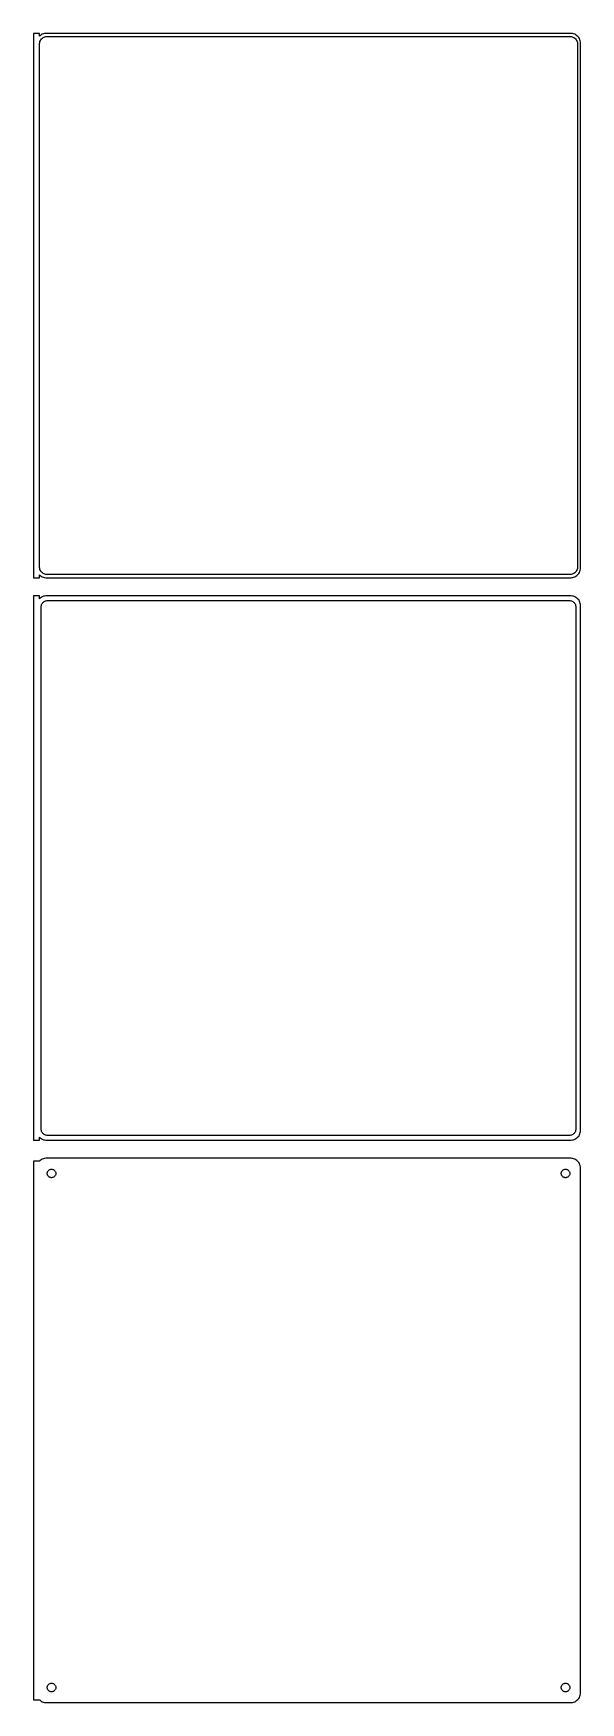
# Model space of a CAD drawing. Header units: metres. Extents: x -136 to 135, y 702 to 1530.
import ezdxf

# ---------------------------------------------------------------- set-up
doc = ezdxf.new("R2010")
doc.units = ezdxf.units.M

msp = doc.modelspace()

# ---------------------------------------------------------------- linework, layer by layer
for p, q in [((-133.5, 1529.99), (-136.5, 1529.99)), ((-136.5, 1529.99), (-136.5, 1260.01)), ((-133.5, 1528.56), (-133.5, 1529.99)), ((-133.187, 1528.85), (-133.5, 1528.56)), ((-133.5, 1524.5), (-133.468, 1525)), ((-133.5, 1265.5), (-133.5, 1524.5)), ((-133.468, 1525), (-133.374, 1525.49)), ((-133.374, 1525.49), (-133.219, 1525.97)), ((-133.219, 1525.97), (-133.005, 1526.43)), ((-132.679, 1529.22), (-133.187, 1528.85)), ((-133.005, 1526.43), (-132.736, 1526.85)), ((-132.736, 1526.85), (-132.416, 1527.24)), ((-132.129, 1529.52), (-132.679, 1529.22)), ((-132.416, 1527.24), (-132.05, 1527.58)), ((-131.545, 1529.76), (-132.129, 1529.52)), ((-132.05, 1527.58), (-131.643, 1527.88)), ((-131.643, 1527.88), (-131.203, 1528.12)), ((-130.937, 1529.91), (-131.545, 1529.76)), ((-131.203, 1528.12), (-130.736, 1528.3)), ((-130.314, 1529.99), (-130.937, 1529.91)), ((-130.736, 1528.3), (-130.25, 1528.43)), ((130.314, 1529.99), (-130.314, 1529.99)), ((-130.25, 1528.43), (-129.751, 1528.49)), ((-129.751, 1528.49), (129.751, 1528.49)), ((129.751, 1528.49), (130.25, 1528.43)), ((130.25, 1528.43), (130.736, 1528.3)), ((130.937, 1529.91), (130.314, 1529.99)), ((130.736, 1528.3), (131.203, 1528.12)), ((131.545, 1529.76), (130.937, 1529.91)), ((131.203, 1528.12), (131.643, 1527.88)), ((132.129, 1529.52), (131.545, 1529.76)), ((131.643, 1527.88), (132.05, 1527.58)), ((132.05, 1527.58), (132.416, 1527.24)), ((132.679, 1529.22), (132.129, 1529.52)), ((132.416, 1527.24), (132.736, 1526.85)), ((133.187, 1528.85), (132.679, 1529.22)), ((132.736, 1526.85), (133.005, 1526.43)), ((133.005, 1526.43), (133.219, 1525.97)), ((133.645, 1528.42), (133.187, 1528.85)), ((133.219, 1525.97), (133.374, 1525.49)), ((133.374, 1525.49), (133.468, 1525)), ((133.468, 1525), (133.5, 1524.5)), ((133.5, 1524.5), (133.5, 1265.5)), ((134.045, 1527.94), (133.645, 1528.42)), ((134.382, 1527.41), (134.045, 1527.94)), ((134.649, 1526.84), (134.382, 1527.41)), ((134.843, 1526.24), (134.649, 1526.84)), ((134.961, 1525.63), (134.843, 1526.24)), ((135, 1525), (134.961, 1525.63)), ((135, 1265), (135, 1525)), ((-136.5, 1260.01), (-133.5, 1260.01)), ((-133.468, 1265), (-133.5, 1265.5)), ((-133.5, 1261.44), (-133.187, 1261.15)), ((-133.5, 1260.01), (-133.5, 1261.44)), ((-133.374, 1264.51), (-133.468, 1265)), ((-133.219, 1264.03), (-133.374, 1264.51)), ((-133.005, 1263.57), (-133.219, 1264.03)), ((-133.187, 1261.15), (-132.679, 1260.78)), ((-132.736, 1263.15), (-133.005, 1263.57)), ((-132.416, 1262.76), (-132.736, 1263.15)), ((-132.679, 1260.78), (-132.129, 1260.48)), ((-132.05, 1262.42), (-132.416, 1262.76)), ((-132.129, 1260.48), (-131.545, 1260.24)), ((-131.643, 1262.12), (-132.05, 1262.42)), ((-131.203, 1261.88), (-131.643, 1262.12)), ((-131.545, 1260.24), (-130.937, 1260.09)), ((-130.736, 1261.7), (-131.203, 1261.88)), ((-130.937, 1260.09), (-130.314, 1260.01)), ((-130.25, 1261.57), (-130.736, 1261.7)), ((-130.314, 1260.01), (130.314, 1260.01)), ((-129.751, 1261.51), (-130.25, 1261.57)), ((129.751, 1261.51), (-129.751, 1261.51)), ((130.25, 1261.57), (129.751, 1261.51)), ((130.736, 1261.7), (130.25, 1261.57)), ((130.314, 1260.01), (130.937, 1260.09)), ((131.203, 1261.88), (130.736, 1261.7)), ((130.937, 1260.09), (131.545, 1260.24)), ((131.643, 1262.12), (131.203, 1261.88)), ((131.545, 1260.24), (132.129, 1260.48)), ((132.05, 1262.42), (131.643, 1262.12)), ((132.416, 1262.76), (132.05, 1262.42)), ((132.129, 1260.48), (132.679, 1260.78)), ((132.736, 1263.15), (132.416, 1262.76)), ((132.679, 1260.78), (133.187, 1261.15)), ((133.005, 1263.57), (132.736, 1263.15)), ((133.219, 1264.03), (133.005, 1263.57)), ((133.187, 1261.15), (133.645, 1261.58)), ((133.374, 1264.51), (133.219, 1264.03)), ((133.468, 1265), (133.374, 1264.51)), ((133.5, 1265.5), (133.468, 1265)), ((133.645, 1261.58), (134.045, 1262.06)), ((134.045, 1262.06), (134.382, 1262.59)), ((134.382, 1262.59), (134.649, 1263.16)), ((134.649, 1263.16), (134.843, 1263.76)), ((134.843, 1263.76), (134.961, 1264.37)), ((134.961, 1264.37), (135, 1265)), ((-133.5, 1250.98), (-136.5, 1250.98)), ((-136.5, 1250.98), (-136.5, 981.021)), ((-133.5, 1249.56), (-133.5, 1250.98)), ((-132.129, 1250.52), (-132.679, 1250.22)), ((-131.545, 1250.76), (-132.129, 1250.52)), ((-130.937, 1250.91), (-131.545, 1250.76)), ((-130.314, 1250.99), (-130.937, 1250.91)), ((130.314, 1250.99), (-130.314, 1250.99)), ((130.937, 1250.91), (130.314, 1250.99)), ((131.545, 1250.76), (130.937, 1250.91)), ((132.129, 1250.52), (131.545, 1250.76)), ((132.679, 1250.22), (132.129, 1250.52)), ((-133.187, 1249.85), (-133.5, 1249.56)), ((-132.679, 1250.22), (-133.187, 1249.85)), ((-132.613, 1245.5), (-132.588, 1245.89)), ((-132.613, 986.5), (-132.613, 1245.5)), ((-132.588, 1245.89), (-132.515, 1246.27)), ((-132.515, 1246.27), (-132.394, 1246.65)), ((-132.394, 1246.65), (-132.228, 1247)), ((-132.228, 1247), (-132.018, 1247.33)), ((-132.018, 1247.33), (-131.769, 1247.63)), ((-131.769, 1247.63), (-131.484, 1247.9)), ((-131.484, 1247.9), (-131.168, 1248.13)), ((-131.168, 1248.13), (-130.825, 1248.32)), ((-130.825, 1248.32), (-130.462, 1248.46)), ((-130.462, 1248.46), (-130.083, 1248.56)), ((-130.083, 1248.56), (-129.695, 1248.61)), ((-129.695, 1248.61), (129.695, 1248.61)), ((129.695, 1248.61), (130.083, 1248.56)), ((130.083, 1248.56), (130.462, 1248.46)), ((130.462, 1248.46), (130.825, 1248.32)), ((130.825, 1248.32), (131.168, 1248.13)), ((131.168, 1248.13), (131.484, 1247.9)), ((131.484, 1247.9), (131.769, 1247.63)), ((131.769, 1247.63), (132.018, 1247.33)), ((132.018, 1247.33), (132.228, 1247)), ((132.228, 1247), (132.394, 1246.65)), ((132.394, 1246.65), (132.515, 1246.27)), ((132.515, 1246.27), (132.588, 1245.89)), ((132.588, 1245.89), (132.613, 1245.5)), ((132.613, 1245.5), (132.613, 986.5)), ((133.187, 1249.85), (132.679, 1250.22)), ((133.645, 1249.42), (133.187, 1249.85)), ((134.045, 1248.94), (133.645, 1249.42)), ((134.382, 1248.41), (134.045, 1248.94)), ((134.649, 1247.84), (134.382, 1248.41)), ((134.843, 1247.24), (134.649, 1247.84)), ((134.961, 1246.63), (134.843, 1247.24)), ((135, 1246), (134.961, 1246.63)), ((135, 986), (135, 1246)), ((-132.588, 986.11), (-132.613, 986.5)), ((-132.515, 985.726), (-132.588, 986.11)), ((-132.394, 985.354), (-132.515, 985.726)), ((-132.228, 985), (-132.394, 985.354)), ((132.394, 985.354), (132.228, 985)), ((132.515, 985.726), (132.394, 985.354)), ((132.588, 986.11), (132.515, 985.726)), ((132.613, 986.5), (132.588, 986.11)), ((134.843, 984.757), (134.961, 985.373)), ((134.961, 985.373), (135, 986)), ((-136.5, 981.021), (-133.5, 981.021)), ((-133.5, 981.021), (-133.5, 982.441)), ((-133.5, 982.441), (-133.187, 982.147)), ((-133.187, 982.147), (-132.679, 981.778)), ((-132.679, 981.778), (-132.129, 981.476)), ((-132.018, 984.67), (-132.228, 985)), ((-132.129, 981.476), (-131.545, 981.245)), ((-131.769, 984.369), (-132.018, 984.67)), ((-131.484, 984.101), (-131.769, 984.369)), ((-131.545, 981.245), (-130.937, 981.089)), ((-131.168, 983.872), (-131.484, 984.101)), ((-130.825, 983.683), (-131.168, 983.872)), ((-130.937, 981.089), (-130.314, 981.01)), ((-130.462, 983.539), (-130.825, 983.683)), ((-130.083, 983.442), (-130.462, 983.539)), ((-130.314, 981.01), (130.314, 981.01)), ((-129.695, 983.393), (-130.083, 983.442)), ((129.695, 983.393), (-129.695, 983.393)), ((130.083, 983.442), (129.695, 983.393)), ((130.462, 983.539), (130.083, 983.442)), ((130.314, 981.01), (130.937, 981.089)), ((130.825, 983.683), (130.462, 983.539)), ((131.168, 983.872), (130.825, 983.683)), ((130.937, 981.089), (131.545, 981.245)), ((131.484, 984.101), (131.168, 983.872)), ((131.769, 984.369), (131.484, 984.101)), ((131.545, 981.245), (132.129, 981.476)), ((132.018, 984.67), (131.769, 984.369)), ((132.228, 985), (132.018, 984.67)), ((132.129, 981.476), (132.679, 981.778)), ((132.679, 981.778), (133.187, 982.147)), ((133.187, 982.147), (133.645, 982.577)), ((133.645, 982.577), (134.045, 983.061)), ((134.045, 983.061), (134.382, 983.591)), ((134.382, 983.591), (134.649, 984.159)), ((134.649, 984.159), (134.843, 984.757)), ((-133.5, 970.653), (-136.5, 970.653)), ((-136.5, 970.653), (-136.5, 703.347)), ((-133.187, 970.853), (-133.5, 970.559)), ((-133.5, 970.559), (-133.5, 970.653)), ((-132.679, 971.222), (-133.187, 970.853)), ((-132.129, 971.524), (-132.679, 971.222)), ((-131.545, 971.755), (-132.129, 971.524)), ((-130.937, 971.911), (-131.545, 971.755)), ((-130.314, 971.99), (-130.937, 971.911)), ((130.314, 971.99), (-130.314, 971.99)), ((130.937, 971.911), (130.314, 971.99)), ((131.545, 971.755), (130.937, 971.911)), ((132.129, 971.524), (131.545, 971.755)), ((132.679, 971.222), (132.129, 971.524)), ((133.187, 970.853), (132.679, 971.222)), ((133.645, 970.423), (133.187, 970.853)), ((134.045, 969.939), (133.645, 970.423)), ((134.382, 969.409), (134.045, 969.939)), ((134.649, 968.841), (134.382, 969.409)), ((134.843, 968.243), (134.649, 968.841)), ((-129.635, 964.5), (-129.618, 964.768)), ((-129.618, 964.232), (-129.635, 964.5)), ((-129.618, 964.768), (-129.568, 965.031)), ((-129.568, 963.969), (-129.618, 964.232)), ((-129.568, 965.031), (-129.485, 965.286)), ((-129.485, 963.714), (-129.568, 963.969)), ((-129.485, 965.286), (-129.371, 965.529)), ((-129.371, 963.471), (-129.485, 963.714)), ((-129.371, 965.529), (-129.227, 965.755)), ((-129.227, 963.245), (-129.371, 963.471)), ((-129.227, 965.755), (-129.057, 965.962)), ((-129.057, 963.038), (-129.227, 963.245)), ((-129.057, 965.962), (-128.861, 966.145)), ((-128.861, 962.855), (-129.057, 963.038)), ((-128.861, 966.145), (-128.644, 966.303)), ((-128.644, 962.697), (-128.861, 962.855)), ((-128.644, 966.303), (-128.409, 966.432)), ((-128.409, 962.568), (-128.644, 962.697)), ((-128.409, 966.432), (-128.16, 966.531)), ((-128.16, 962.469), (-128.409, 962.568)), ((-128.16, 966.531), (-127.9, 966.597)), ((-127.9, 962.403), (-128.16, 962.469)), ((-127.9, 966.597), (-127.634, 966.631)), ((-127.634, 962.369), (-127.9, 962.403)), ((-127.634, 966.631), (-127.366, 966.631)), ((-127.366, 962.369), (-127.634, 962.369)), ((-127.366, 966.631), (-127.1, 966.597)), ((-127.1, 962.403), (-127.366, 962.369)), ((-127.1, 966.597), (-126.84, 966.531)), ((-126.84, 962.469), (-127.1, 962.403)), ((-126.84, 966.531), (-126.591, 966.432)), ((-126.591, 962.568), (-126.84, 962.469)), ((-126.591, 966.432), (-126.356, 966.303)), ((-126.356, 962.697), (-126.591, 962.568)), ((-126.356, 966.303), (-126.139, 966.145)), ((-126.139, 962.855), (-126.356, 962.697)), ((-126.139, 966.145), (-125.943, 965.962)), ((-125.943, 963.038), (-126.139, 962.855)), ((-125.943, 965.962), (-125.773, 965.755)), ((-125.773, 963.245), (-125.943, 963.038)), ((-125.773, 965.755), (-125.629, 965.529)), ((-125.629, 963.471), (-125.773, 963.245)), ((-125.629, 965.529), (-125.515, 965.286)), ((-125.515, 963.714), (-125.629, 963.471)), ((-125.515, 965.286), (-125.432, 965.031)), ((-125.432, 963.969), (-125.515, 963.714)), ((-125.432, 965.031), (-125.382, 964.768)), ((-125.382, 964.232), (-125.432, 963.969)), ((-125.382, 964.768), (-125.365, 964.5)), ((-125.365, 964.5), (-125.382, 964.232)), ((125.365, 964.5), (125.382, 964.768)), ((125.382, 964.232), (125.365, 964.5)), ((125.382, 964.768), (125.432, 965.031)), ((125.432, 963.969), (125.382, 964.232)), ((125.432, 965.031), (125.515, 965.286)), ((125.515, 963.714), (125.432, 963.969)), ((125.515, 965.286), (125.629, 965.529)), ((125.629, 963.471), (125.515, 963.714)), ((125.629, 965.529), (125.773, 965.755)), ((125.773, 963.245), (125.629, 963.471)), ((125.773, 965.755), (125.943, 965.962)), ((125.943, 963.038), (125.773, 963.245)), ((125.943, 965.962), (126.139, 966.145)), ((126.139, 962.855), (125.943, 963.038)), ((126.139, 966.145), (126.356, 966.303)), ((126.356, 962.697), (126.139, 962.855)), ((126.356, 966.303), (126.591, 966.432)), ((126.591, 962.568), (126.356, 962.697)), ((126.591, 966.432), (126.84, 966.531)), ((126.84, 962.469), (126.591, 962.568)), ((126.84, 966.531), (127.1, 966.597)), ((127.1, 962.403), (126.84, 962.469)), ((127.1, 966.597), (127.366, 966.631)), ((127.366, 962.369), (127.1, 962.403)), ((127.366, 966.631), (127.634, 966.631)), ((127.634, 962.369), (127.366, 962.369)), ((127.634, 966.631), (127.9, 966.597)), ((127.9, 962.403), (127.634, 962.369)), ((127.9, 966.597), (128.16, 966.531)), ((128.16, 962.469), (127.9, 962.403)), ((128.16, 966.531), (128.409, 966.432)), ((128.409, 962.568), (128.16, 962.469)), ((128.409, 966.432), (128.644, 966.303)), ((128.644, 962.697), (128.409, 962.568)), ((128.644, 966.303), (128.861, 966.145)), ((128.861, 962.855), (128.644, 962.697)), ((128.861, 966.145), (129.057, 965.962)), ((129.057, 963.038), (128.861, 962.855)), ((129.057, 965.962), (129.227, 965.755)), ((129.227, 963.245), (129.057, 963.038)), ((129.227, 965.755), (129.371, 965.529)), ((129.371, 963.471), (129.227, 963.245)), ((129.371, 965.529), (129.485, 965.286)), ((129.485, 963.714), (129.371, 963.471)), ((129.485, 965.286), (129.568, 965.031)), ((129.568, 963.969), (129.485, 963.714)), ((129.568, 965.031), (129.618, 964.768)), ((129.618, 964.232), (129.568, 963.969)), ((129.618, 964.768), (129.635, 964.5)), ((129.635, 964.5), (129.618, 964.232)), ((134.961, 967.627), (134.843, 968.243)), ((135, 967), (134.961, 967.627)), ((135, 707), (135, 967)), ((-129.635, 709.5), (-129.618, 709.768)), ((-129.618, 709.232), (-129.635, 709.5)), ((-129.618, 709.768), (-129.568, 710.031)), ((-129.568, 708.969), (-129.618, 709.232)), ((-129.568, 710.031), (-129.485, 710.286)), ((-129.485, 708.714), (-129.568, 708.969)), ((-129.485, 710.286), (-129.371, 710.529)), ((-129.371, 708.471), (-129.485, 708.714)), ((-129.371, 710.529), (-129.227, 710.755)), ((-129.227, 708.245), (-129.371, 708.471)), ((-129.227, 710.755), (-129.057, 710.962)), ((-129.057, 708.038), (-129.227, 708.245)), ((-129.057, 710.962), (-128.861, 711.145)), ((-128.861, 707.855), (-129.057, 708.038)), ((-128.861, 711.145), (-128.644, 711.303)), ((-128.644, 707.697), (-128.861, 707.855)), ((-128.644, 711.303), (-128.409, 711.432)), ((-128.409, 707.568), (-128.644, 707.697)), ((-128.409, 711.432), (-128.16, 711.531)), ((-128.16, 707.469), (-128.409, 707.568)), ((-128.16, 711.531), (-127.9, 711.597)), ((-127.9, 707.403), (-128.16, 707.469)), ((-127.9, 711.597), (-127.634, 711.631)), ((-127.634, 707.369), (-127.9, 707.403)), ((-127.634, 711.631), (-127.366, 711.631)), ((-127.366, 707.369), (-127.634, 707.369)), ((-127.366, 711.631), (-127.1, 711.597)), ((-127.1, 707.403), (-127.366, 707.369)), ((-127.1, 711.597), (-126.84, 711.531)), ((-126.84, 707.469), (-127.1, 707.403)), ((-126.84, 711.531), (-126.591, 711.432)), ((-126.591, 707.568), (-126.84, 707.469)), ((-126.591, 711.432), (-126.356, 711.303)), ((-126.356, 707.697), (-126.591, 707.568)), ((-126.356, 711.303), (-126.139, 711.145)), ((-126.139, 707.855), (-126.356, 707.697)), ((-126.139, 711.145), (-125.943, 710.962)), ((-125.943, 708.038), (-126.139, 707.855)), ((-125.943, 710.962), (-125.773, 710.755)), ((-125.773, 708.245), (-125.943, 708.038)), ((-125.773, 710.755), (-125.629, 710.529)), ((-125.629, 708.471), (-125.773, 708.245)), ((-125.629, 710.529), (-125.515, 710.286)), ((-125.515, 708.714), (-125.629, 708.471)), ((-125.515, 710.286), (-125.432, 710.031)), ((-125.432, 708.969), (-125.515, 708.714)), ((-125.432, 710.031), (-125.382, 709.768)), ((-125.382, 709.232), (-125.432, 708.969)), ((-125.382, 709.768), (-125.365, 709.5)), ((-125.365, 709.5), (-125.382, 709.232)), ((125.365, 709.5), (125.382, 709.768)), ((125.382, 709.232), (125.365, 709.5)), ((125.382, 709.768), (125.432, 710.031)), ((125.432, 708.969), (125.382, 709.232)), ((125.432, 710.031), (125.515, 710.286)), ((125.515, 708.714), (125.432, 708.969)), ((125.515, 710.286), (125.629, 710.529)), ((125.629, 708.471), (125.515, 708.714)), ((125.629, 710.529), (125.773, 710.755)), ((125.773, 708.245), (125.629, 708.471)), ((125.773, 710.755), (125.943, 710.962)), ((125.943, 708.038), (125.773, 708.245)), ((125.943, 710.962), (126.139, 711.145)), ((126.139, 707.855), (125.943, 708.038)), ((126.139, 711.145), (126.356, 711.303)), ((126.356, 707.697), (126.139, 707.855)), ((126.356, 711.303), (126.591, 711.432)), ((126.591, 707.568), (126.356, 707.697)), ((126.591, 711.432), (126.84, 711.531)), ((126.84, 707.469), (126.591, 707.568)), ((126.84, 711.531), (127.1, 711.597)), ((127.1, 707.403), (126.84, 707.469)), ((127.1, 711.597), (127.366, 711.631)), ((127.366, 707.369), (127.1, 707.403)), ((127.366, 711.631), (127.634, 711.631)), ((127.634, 707.369), (127.366, 707.369)), ((127.634, 711.631), (127.9, 711.597)), ((127.9, 707.403), (127.634, 707.369)), ((127.9, 711.597), (128.16, 711.531)), ((128.16, 707.469), (127.9, 707.403)), ((128.16, 711.531), (128.409, 711.432)), ((128.409, 707.568), (128.16, 707.469)), ((128.409, 711.432), (128.644, 711.303)), ((128.644, 707.697), (128.409, 707.568)), ((128.644, 711.303), (128.861, 711.145)), ((128.861, 707.855), (128.644, 707.697)), ((128.861, 711.145), (129.057, 710.962)), ((129.057, 708.038), (128.861, 707.855)), ((129.057, 710.962), (129.227, 710.755)), ((129.227, 708.245), (129.057, 708.038)), ((129.227, 710.755), (129.371, 710.529)), ((129.371, 708.471), (129.227, 708.245)), ((129.371, 710.529), (129.485, 710.286)), ((129.485, 708.714), (129.371, 708.471)), ((129.485, 710.286), (129.568, 710.031)), ((129.568, 708.969), (129.485, 708.714)), ((129.568, 710.031), (129.618, 709.768)), ((129.618, 709.232), (129.568, 708.969)), ((129.618, 709.768), (129.635, 709.5)), ((129.635, 709.5), (129.618, 709.232)), ((133.645, 703.577), (134.045, 704.061)), ((134.045, 704.061), (134.382, 704.591)), ((134.382, 704.591), (134.649, 705.159)), ((134.649, 705.159), (134.843, 705.757)), ((134.843, 705.757), (134.961, 706.373)), ((134.961, 706.373), (135, 707)), ((-136.5, 703.347), (-133.5, 703.347)), ((-133.5, 703.347), (-133.5, 703.441)), ((-133.5, 703.441), (-133.187, 703.147)), ((-133.187, 703.147), (-132.679, 702.778)), ((-132.679, 702.778), (-132.129, 702.476)), ((-132.129, 702.476), (-131.545, 702.245)), ((-131.545, 702.245), (-130.937, 702.089)), ((-130.937, 702.089), (-130.314, 702.01)), ((-130.314, 702.01), (130.314, 702.01)), ((130.314, 702.01), (130.937, 702.089)), ((130.937, 702.089), (131.545, 702.245)), ((131.545, 702.245), (132.129, 702.476)), ((132.129, 702.476), (132.679, 702.778)), ((132.679, 702.778), (133.187, 703.147)), ((133.187, 703.147), (133.645, 703.577))]:
    msp.add_line(p, q)

doc.saveas('drawing.dxf')
